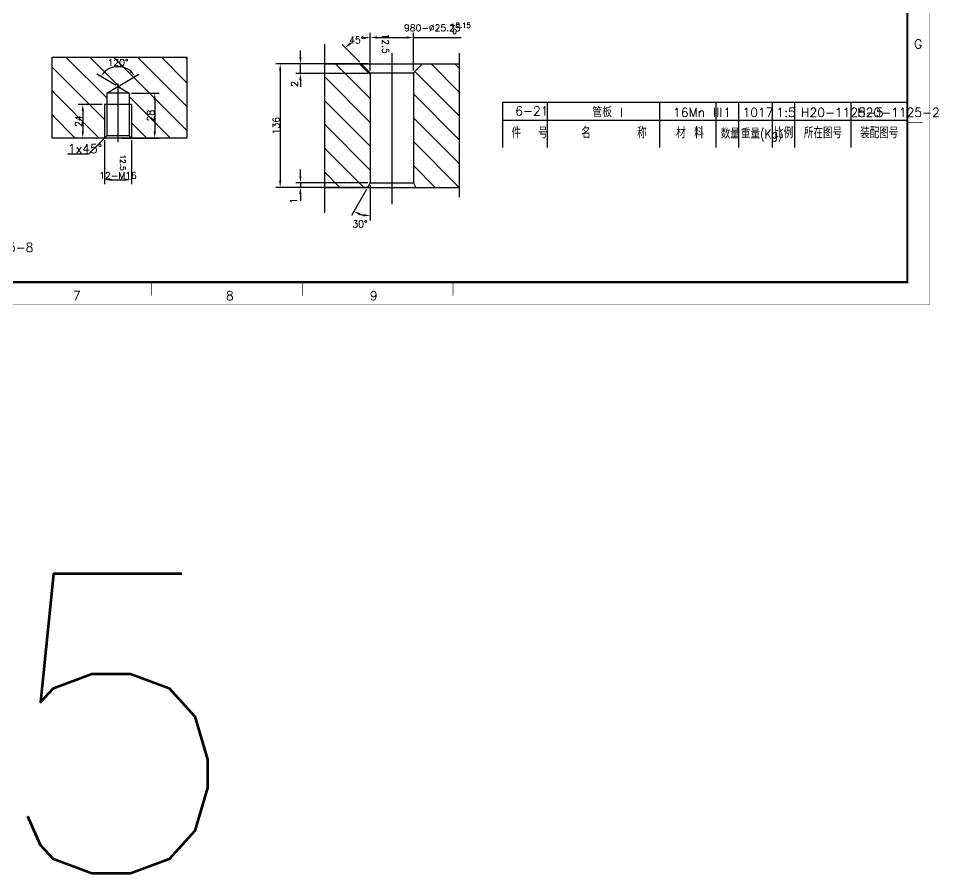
# Model space of a CAD drawing. Extents: x 49444 to 186345, y 41039 to 59803.
# Drawn here: x 129772 to 135909, y 44190 to 49897 of the extents above; entities that cross this region are included whole.
import ezdxf
from ezdxf.enums import TextEntityAlignment as Align

# ---------------------------------------------------------------- set-up
doc = ezdxf.new("R2010")
doc.units = 0
doc.header["$LTSCALE"] = 60
doc.header["$MEASUREMENT"] = 0
doc.header["$PDMODE"] = 3
doc.header["$PDSIZE"] = 0.001
doc.layers.get('0').update_dxf_attribs({"linetype": 'CONTINUOUS'})
doc.layers.get('DEFPOINTS').update_dxf_attribs({"linetype": 'CONTINUOUS'})
doc.styles.get("Standard").update_dxf_attribs({"font": 'txt.shx', "bigfont": 'hztxt.shx'})
doc.dimstyles.get("Standard").update_dxf_attribs({"dimtxt": 0.18, "dimasz": 0.18, "dimexe": 0.18, "dimexo": 0.0625, "dimgap": 0.09, "dimtad": 0, "dimtih": 1, "dimtoh": 1, "dimdec": 4, "dimzin": 0, "dimdsep": 46, "dimtxsty": 'Standard', "dimcen": 0.09, "dimadec": 0, "dimazin": 0, "dimtfac": 1, "dimtdec": 4, "dimtofl": 0, "dimtmove": 0, "dimatfit": 3, "dimfxl": 0, "dimtolj": 1, "dimtzin": 0, "dimarcsym": 0})
doc.dimstyles.new('STANDARD$0', dxfattribs={"dimtxt": 3, "dimasz": 3, "dimexe": 2, "dimexo": 1, "dimgap": 0.5, "dimtad": 1, "dimdec": 0, "dimzin": 0, "dimdsep": 46, "dimtxsty": 'Standard', "dimcen": 1, "dimclrd": 256, "dimclre": 256, "dimclrt": 256, "dimadec": 0, "dimazin": 0, "dimtfac": 1.5, "dimtdec": 3, "dimtix": 1, "dimtmove": 0, "dimatfit": 2, "dimfxl": 0, "dimtolj": 1, "dimarcsym": 0})

# ---------------------------------------------------------------- blocks, each defined once
blk = doc.blocks.new('*D229')
at = {"lineweight": -2}
for p, q in [((130526, 49398.3), (130711.5, 49398.3)), ((130681.5, 49353.3), (130681.5, 49143.6)), ((130460.9, 49098.6), (130711.5, 49098.6))]:
    blk.add_line(p, q, dxfattribs=at)
for points in [[(130674, 49353.3), (130689, 49353.3), (130681.5, 49398.3)], [(130674, 49143.6), (130689, 49143.6), (130681.5, 49098.6)]]:
    blk.add_solid(points)
at = {"layer": 'DEFPOINTS', "color": 0}
for p in [(130511, 49398.3), (130445.9, 49098.6), (130681.5, 49098.6)]:
    blk.add_point(p, dxfattribs=at)
at = {"insert": (130654.1, 49248.4), "char_height": 45, "attachment_point": 5, "rotation": 90}
blk.add_mtext('\\A1;28', dxfattribs=at)
blk = doc.blocks.new('*D228')
at = {"color": 0, "lineweight": -2}
for p, q in [((130423.2, 49450), (130296.2, 49524.8)), ((130449, 49450), (130576, 49524.8))]:
    blk.add_line(p, q, dxfattribs=at)
blk.add_arc((130436.1, 49442.4), 132.4, 50.069, 129.931, dxfattribs=at)
at = {"color": 0}
for points in [[(130356.8, 49539.1), (130345.4, 49548.8), (130322, 49509.6)], [(130526.8, 49548.8), (130515.3, 49539.1), (130550.1, 49509.6)]]:
    blk.add_solid(points, dxfattribs=at)
at = {"layer": 'DEFPOINTS', "color": 0}
for p in [(130481, 49566.9), (130436.1, 49442.4), (130436.1, 49442.4), (130361.2, 49398.3), (130511, 49398.3)]:
    blk.add_point(p, dxfattribs=at)
at = {"color": 0, "insert": (130436.1, 49602.2), "char_height": 45, "attachment_point": 5}
blk.add_mtext('\\A1;120%%D', dxfattribs=at)
blk = doc.blocks.new('*D201')
at = {"lineweight": -2}
for p, q in [((130346.2, 49083.6), (130346.2, 48790.6)), ((130526, 49083.6), (130526, 48790.6)), ((130391.2, 48820.6), (130481, 48820.6))]:
    blk.add_line(p, q, dxfattribs=at)
for points in [[(130391.2, 48828.1), (130391.2, 48813.1), (130346.2, 48820.6)], [(130481, 48828.1), (130481, 48813.1), (130526, 48820.6)]]:
    blk.add_solid(points)
at = {"layer": 'DEFPOINTS', "color": 0}
for p in [(130346.2, 49098.6), (130526, 49098.6), (130526, 48820.6)]:
    blk.add_point(p, dxfattribs=at)
at = {"insert": (130436.1, 48848), "char_height": 45, "attachment_point": 5}
blk.add_mtext('\\A1;12-M16', dxfattribs=at)
blk = doc.blocks.new('*D227')
at = {"lineweight": -2}
for p, q in [((130331.2, 49323.4), (130171.4, 49323.4)), ((130201.4, 49278.4), (130201.4, 49143.6)), ((130186.4, 49098.6), (130171.4, 49098.6))]:
    blk.add_line(p, q, dxfattribs=at)
for points in [[(130193.9, 49278.4), (130208.9, 49278.4), (130201.4, 49323.4)], [(130193.9, 49143.6), (130208.9, 49143.6), (130201.4, 49098.6)]]:
    blk.add_solid(points)
at = {"layer": 'DEFPOINTS', "color": 0}
for p in [(130346.2, 49323.4), (130201.4, 49098.6), (130201.4, 49098.6)]:
    blk.add_point(p, dxfattribs=at)
at = {"insert": (130174.1, 49211), "char_height": 45, "attachment_point": 5, "rotation": 90}
blk.add_mtext('\\A1;24', dxfattribs=at)
blk = doc.blocks.new('*D200')
at = {"color": 0, "lineweight": -2}
for p, q in [((132093.9, 48756.2), (131994.3, 48582.7)), ((132118.6, 48784.2), (132118.6, 48549.5))]:
    blk.add_line(p, q, dxfattribs=at)
blk.add_arc((132118.6, 48799.2), 219.7, 251.88761, 258.24125, dxfattribs=at)
at = {"color": 0}
for points in [[(132047.3, 48583.6), (132053.4, 48597.3), (132009.2, 48608.7)], [(132074.6, 48591.6), (132073.1, 48576.7), (132118.6, 48579.5)]]:
    blk.add_solid(points, dxfattribs=at)
at = {"layer": 'DEFPOINTS', "color": 0}
for p in [(132118.6, 49533.5), (132118.6, 48799.2), (132118.6, 48799.2), (132101.4, 48769.2), (132043.8, 48592.7)]:
    blk.add_point(p, dxfattribs=at)
at = {"color": 0, "insert": (132049.7, 48524.8), "char_height": 45, "attachment_point": 5}
blk.add_mtext('\\A1;30°', dxfattribs=at)
blk = doc.blocks.new('*D199')
at = {"color": 0, "lineweight": -2}
for p, q in [((132118.6, 49548.5), (132118.6, 49800.5)), ((132048.5, 49604), (131930.4, 49722.9))]:
    blk.add_line(p, q, dxfattribs=at)
for start, end in [(121.83979, 123.92039), (100.89478, 103.58217)]:
    blk.add_arc((132118.6, 49533.5), 237, start, end, dxfattribs=at)
at = {"color": 0}
for points in [[(132073.1, 49773.7), (132074.5, 49758.7), (132118.6, 49770.5)], [(131991.1, 49724.3), (131981.6, 49735.9), (131951.6, 49701.6)]]:
    blk.add_solid(points, dxfattribs=at)
at = {"layer": 'DEFPOINTS', "color": 0}
for p in [(132057.5, 49762.5), (132059.1, 49593.4), (132118.6, 49533.5), (132118.6, 49533.5), (132118.6, 48799.2)]:
    blk.add_point(p, dxfattribs=at)
at = {"color": 0, "insert": (132028.3, 49752.6), "char_height": 45, "attachment_point": 5}
blk.add_mtext('\\A1;45%%D', dxfattribs=at)
blk = doc.blocks.new('*D230')
at = {"lineweight": -2}
for p, q in [((131653, 49638.4), (131653, 49683.4)), ((132103.6, 49593.4), (131623, 49593.4)), ((131653, 49529.7), (131653, 49593.4)), ((132103.3, 49529.7), (131623, 49529.7)), ((131653, 49484.7), (131653, 49439.7))]:
    blk.add_line(p, q, dxfattribs=at)
for points in [[(131645.5, 49638.4), (131660.5, 49638.4), (131653, 49593.4)], [(131645.5, 49484.7), (131660.5, 49484.7), (131653, 49529.7)]]:
    blk.add_solid(points)
at = {"layer": 'DEFPOINTS', "color": 0}
for p in [(131653, 49593.4), (132118.6, 49593.4), (132118.3, 49529.7)]:
    blk.add_point(p, dxfattribs=at)
at = {"insert": (131613.7, 49459.2), "char_height": 45, "attachment_point": 5, "rotation": 90}
blk.add_mtext('\\A1;2', dxfattribs=at)
blk = doc.blocks.new('*D198')
at = {"lineweight": -2}
for p, q in [((131653, 48844.2), (131653, 48889.2)), ((132103.6, 48799.2), (131623, 48799.2)), ((131653, 48799.2), (131653, 48769.2)), ((132103.6, 48769.2), (131623, 48769.2)), ((131653, 48724.2), (131653, 48679.2))]:
    blk.add_line(p, q, dxfattribs=at)
for points in [[(131645.5, 48844.2), (131660.5, 48844.2), (131653, 48799.2)], [(131645.5, 48724.2), (131660.5, 48724.2), (131653, 48769.2)]]:
    blk.add_solid(points)
at = {"layer": 'DEFPOINTS', "color": 0}
for p in [(132118.6, 48799.2), (131653, 48769.2), (132118.6, 48769.2)]:
    blk.add_point(p, dxfattribs=at)
at = {"insert": (131608.2, 48679.2), "char_height": 45, "attachment_point": 5, "rotation": 90}
blk.add_mtext('\\A1;1', dxfattribs=at)
blk = doc.blocks.new('*D197')
at = {"lineweight": -2}
for p, q in [((131797.9, 49593.4), (131488, 49593.4)), ((131518, 49548.4), (131518, 48814.2)), ((132088.6, 48769.2), (131488, 48769.2))]:
    blk.add_line(p, q, dxfattribs=at)
for points in [[(131510.5, 49548.4), (131525.5, 49548.4), (131518, 49593.4)], [(131510.5, 48814.2), (131525.5, 48814.2), (131518, 48769.2)]]:
    blk.add_solid(points)
at = {"layer": 'DEFPOINTS', "color": 0}
for p in [(131812.9, 49593.4), (131518, 48769.2), (132103.6, 48769.2)]:
    blk.add_point(p, dxfattribs=at)
at = {"insert": (131490.6, 49181.3), "char_height": 45, "attachment_point": 5, "rotation": 90}
blk.add_mtext('\\A1;136', dxfattribs=at)
blk = doc.blocks.new('*X16')
at = {"color": 0}
for p, q in [((2538.97, 518.41), (2551.5, 530.94)), ((2538.97, 529.02), (2540.89, 530.94)), ((2542.35, 511.18), (2562.1, 530.94)), ((2552.33, 510.56), (2572.71, 530.94)), ((2562.94, 510.56), (2583.32, 530.94)), ((2573.54, 510.56), (2593.91, 530.93)), ((2584.15, 510.56), (2593.91, 520.32)), ((2538.97, 475.98), (2554.36, 491.38)), ((2538.97, 486.59), (2543.75, 491.38)), ((2544.59, 471), (2564.97, 491.38)), ((2555.19, 471), (2575.57, 491.38)), ((2565.8, 471), (2586.18, 491.38)), ((2576.41, 471), (2593.91, 488.5)), ((2587.01, 471), (2593.91, 477.9))]:
    blk.add_line(p, q, dxfattribs=at)
blk = doc.blocks.new('*X17')
at = {"color": 0}
for p, q in [((2510.8, 341.75), (2543.34, 374.29)), ((2510.8, 352.35), (2532.74, 374.29)), ((2510.8, 362.96), (2522.13, 374.29)), ((2510.8, 373.57), (2511.52, 374.29)), ((2528.32, 348.66), (2546.76, 367.1)), ((2539.93, 349.66), (2546.76, 356.5)), ((2510.8, 331.14), (2524.57, 344.92)), ((2510.8, 320.53), (2528.94, 338.67)), ((2515.22, 314.35), (2538.55, 337.68)), ((2525.83, 314.35), (2546.76, 335.28)), ((2536.44, 314.35), (2546.76, 324.68))]:
    blk.add_line(p, q, dxfattribs=at)

msp = doc.modelspace()

# ---------------------------------------------------------------- linework, layer by layer
at = {"linetype": 'ByBlock'}
for p, q in [((132118.627808, 49548.467347), (132118.627808, 49799.625925)), ((132406.339808, 49548.467347), (132406.339808, 49799.625925)), ((132163.627808, 49769.625925), (132361.339808, 49769.625925))]:
    msp.add_line(p, q, dxfattribs=at)
for p, q in [((132406.339808, 49769.625925), (132725.072362, 49769.625925)), ((129996.334343, 49098.58707), (129996.334343, 49638.047073)), ((129996.334343, 49638.047073), (130895.434343, 49638.047073)), ((130895.434343, 49638.047073), (130895.434334, 49098.58707)), ((135700.932505, 49036.378899), (135700.932505, 49516.378899)), ((130436.081757, 49463.577166), (130436.081757, 49071.976479)), ((130346.171757, 49323.362073), (130346.171757, 49098.587073)), ((130525.991757, 49323.362073), (130525.991757, 49098.587073)), ((130346.171757, 49098.587073), (130241.897976, 48992.62447)), ((130098.851509, 48992.62447), (130241.897976, 48992.62447))]:
    msp.add_line(p, q)
at = {"const_width": 1.5}
msp.add_lwpolyline([(123235.932515, 47986.378892), (135850.932515, 47986.378892), (135850.932515, 56896.378892), (123235.932515, 56896.378892), (123235.932515, 47986.378892, 1.9635677679)], format="xyb", dxfattribs=at)
for points, const_width in [([(123610.932515, 48136.378892), (135700.932515, 48136.378892), (135700.932515, 56746.378892), (123610.932515, 56746.378892), (123610.932515, 48136.378892)], 15), ([(135700.932515, 49201.378892), (135805.932515, 49201.378892)], 4.5), ([(130660.932515, 48046.378892), (130660.932515, 48136.378892)], 4.5), ([(131665.932515, 48046.378892), (131665.932515, 48136.378892)], 4.5), ([(132670.932515, 48046.378892), (132670.932515, 48136.378892)], 4.5)]:
    msp.add_lwpolyline(points, dxfattribs=dict(const_width=const_width))
for points in [[(131812.9338, 49725.848353), (131812.9338, 48600.100558)], [(132262.4838, 49665.189225), (132262.4838, 48656.936213)], [(132712.0338, 49665.934594), (132712.0338, 48704.937664)], [(131812.933796, 49593.40736), (132712.033796, 49593.40736)], [(132118.627796, 49533.46736), (132059.073281, 49593.40736)], [(132406.339796, 49533.46736), (132467.072171, 49593.40736)], [(132118.627796, 49533.46736), (132118.627796, 48799.20236)], [(132118.627796, 49533.46736), (132406.339796, 49533.46736)], [(132406.339796, 49533.46736), (132406.339796, 48799.20236)], [(130361.156744, 49398.28707), (130436.081744, 49442.41716)], [(130436.081744, 49442.41716), (130511.006744, 49398.28707)], [(130511.006744, 49398.28707), (130361.156744, 49398.28707)], [(130361.156744, 49398.28707), (130361.156744, 49113.57207)], [(130511.006744, 49398.28707), (130511.006744, 49113.57207)], [(130525.991759, 49323.36207), (130346.171759, 49323.36207)], [(135700.932515, 49336.378892), (133000.932515, 49336.378892)], [(135700.932515, 49216.378892), (133000.932515, 49216.378892)], [(130895.434334, 49098.58707), (129996.334334, 49098.58707)], [(130361.156744, 49113.57207), (130346.171744, 49098.58707)], [(130511.006744, 49113.57207), (130361.156744, 49113.57207)], [(130511.006744, 49113.57207), (130525.991744, 49098.58707)], [(132118.627796, 48799.20236), (132101.414381, 48769.23236)], [(132118.627796, 48799.20236), (132406.339796, 48799.20236)], [(132406.339796, 48799.20236), (132423.705821, 48769.23236)], [(131812.933796, 48769.23236), (132712.033796, 48769.23236)]]:
    msp.add_lwpolyline(points)
at = {"color": 7}
for points in [[(133000.932515, 49336.378892), (133000.932515, 49036.378892)], [(133300.932515, 49036.378892), (133300.932515, 49336.378892)], [(134050.932515, 49036.378892), (134050.932515, 49336.378892)], [(134425.932515, 49036.378892), (134425.932515, 49336.378892)], [(134575.932515, 49036.378892), (134575.932515, 49336.378892)], [(134800.932515, 49036.378892), (134800.932515, 49336.378892)], [(134950.932515, 49036.378892), (134950.932515, 49336.378892)], [(135325.932515, 49036.378892), (135325.932515, 49336.378892)]]:
    msp.add_lwpolyline(points, dxfattribs=at)
at = {"color": 0, "linetype": 'ByBlock'}
for p in [(132406.339808, 49769.625925), (132118.627808, 49533.467347), (132406.339808, 49533.467347)]:
    msp.add_point(p, dxfattribs=at)
at = {"linetype": 'ByBlock'}
for points in [[(132163.627808, 49777.125925), (132163.627808, 49762.125925), (132118.627808, 49769.625925)], [(132361.339808, 49777.125925), (132361.339808, 49762.125925), (132406.339808, 49769.625925)]]:
    msp.add_solid(points, dxfattribs=at)

# ---------------------------------------------------------------- block references
at = {"xscale": 15, "yscale": 15, "zscale": 15, "rotation": 270}
for name, p in [('*X17', (125281.042019, 87299.996655)), ('*X16', (124747.969796, 87677.915825))]:
    msp.add_blockref(name, p, dxfattribs=at)

# ---------------------------------------------------------------- texts
at = {"linetype": 'ByBlock'}
msp.add_text('980-%%C25.25', height=45, dxfattribs=at).set_placement((132532.792567, 49833.690355), align=Align.MIDDLE)
for s, height, p in [('+0.15', 33.71625, (132650.384199, 49834.48002)), ('0', 33.71625, (132666.287003, 49792.959883)), ('G', 60, (135745.932515, 49696.378892)), ('6-21', 60, (133085.840947, 49248.91016)), ('管板 I', 60, (133599.326785, 49239.084785)), ('16Mn III', 60, (134138.419765, 49239.084785)), ('1', 60, (134474.176203, 49239.084785)), ('1017', 60, (134601.676203, 49239.084785)), ('1:5', 60, (134827.32168, 49239.084785)), ('H20-1125-5', 60, (134991.676203, 49239.084785)), ('H20-1125-2', 60, (135366.676203, 49239.084785)), ('1x45%%d', 59.94, (130102.867624, 48998.601024)), ('H20-1125-8', 60, (129321.676203, 48339.084785)), ('7', 60, (130135.932515, 48016.378892)), ('8', 60, (131155.932515, 48016.378892)), ('9', 60, (132115.932515, 48016.378892)), ('5', 2000, (129577.176292, 44190.467601))]:
    msp.add_text(s, height=height).set_placement(p)
msp.add_text('12.5', height=45, rotation=270).set_placement((132198.539159, 49661.319393), align=Align.RIGHT)
at = {"width": 0.85}
for s, height, p in [('件  号', 75, (133060.932518, 49096.378893)), ('名     称', 75, (133525.932518, 49096.378893)), ('材 料', 75, (134158.547701, 49096.378893)), ('数量', 60, (134455.932518, 49096.378893)), ('重量(Kg)', 60, (134590.932518, 49096.378893)), ('比例', 75, (134812.241769, 49096.378893)), ('所在图号', 75, (135010.932518, 49096.378893)), ('装配图号', 75, (135385.932518, 49096.378893))]:
    msp.add_text(s, height=height, dxfattribs=at).set_placement(p)
msp.add_text('12.5', height=35.964, rotation=270).set_placement((130487.052317, 48988.757319), align=Align.TOP_LEFT)

# ---------------------------------------------------------------- dimensions: what is measured, and where the dimension line sits
for base, line1, line2, text, picture, middle in [((132057.530677, 49762.46963), ((132118.627808, 49533.467347), (132118.627808, 48799.202347)), ((132118.627808, 49533.467347), (132059.073281, 49593.407347)), '45%%D', '*D199', (132028.280369, 49752.584314)), ((130480.99863, 49566.945909), ((130436.081757, 49442.417163), (130511.006757, 49398.287073)), ((130361.156757, 49398.287073), (130436.081757, 49442.417163)), '120%%D', '*D228', (130436.081757, 49602.173937))]:
    dim = msp.add_angular_dim_2l(base=base, line1=line1, line2=line2, text=text, dimstyle='Standard', override={"dimscale": 15, "dimtxt": 3, "dimasz": 3, "dimexe": 2, "dimexo": 1, "dimgap": 0.1, "dimtad": 1, "dimdec": 2, "dimcen": 3, "dimtdec": 2, "dimtofl": 1, "dimtmove": 2})
    dim.commit()
    dim.dimension.update_dxf_attribs({"geometry": picture, "text_midpoint": middle})
for base, p1, p2, text, picture, middle in [((131653.04571, 49593.407357), (132118.338436, 49529.733252), (132118.627808, 49593.407357), '2', '*D230', (131613.672577, 49459.167184)), ((131653.04571, 48769.232357), (132118.6278, 48799.202357), (132118.627808, 48769.232357), '1', '*D198', (131608.171203, 48679.232357))]:
    dim = msp.add_linear_dim(base=base, p1=p1, p2=p2, angle=90, text=text, dimstyle='STANDARD$0', override={"dimscale": 15, "dimgap": 0.1, "dimdec": 2, "dimcen": 3, "dimtdec": 2, "dimtmove": 2, "dimatfit": 3})
    dim.commit()
    dim.dimension.update_dxf_attribs({"geometry": picture, "text_midpoint": middle, "dimtype": 160})
for base, p1, p2, text, picture, middle in [((131517.956904, 48769.232357), (131812.9338, 49593.407357), (132103.642808, 48769.232357), '136', '*D197', (131490.581904, 49181.319857)), ((130681.508433, 49098.587073), (130511.006757, 49398.287073), (130445.884343, 49098.587073), '28', '*D229', (130654.133433, 49248.437073)), ((130201.442964, 49098.587073), (130346.171757, 49323.362073), (130201.442964, 49098.587073), '24', '*D227', (130174.067964, 49210.974573))]:
    dim = msp.add_linear_dim(base=base, p1=p1, p2=p2, angle=270, text=text, dimstyle='STANDARD$0', override={"dimscale": 15, "dimgap": 0.1, "dimdec": 2, "dimcen": 3, "dimtdec": 2, "dimtmove": 2, "dimatfit": 3})
    dim.commit()
    dim.dimension.update_dxf_attribs({"geometry": picture, "text_midpoint": middle})
dim = msp.add_angular_dim_2l(base=(132043.811725, 48592.683922), line1=((132118.627808, 49533.467347), (132118.627808, 48799.202347)), line2=((132118.627808, 48799.202347), (132101.414376, 48769.232347)), dimstyle='Standard', override={"dimscale": 15, "dimtxt": 3, "dimasz": 3, "dimexe": 2, "dimexo": 1, "dimgap": 0.1, "dimtad": 1, "dimdec": 2, "dimcen": 3, "dimtdec": 2, "dimtofl": 1, "dimtmove": 2})
dim.commit()
dim.dimension.update_dxf_attribs({"geometry": '*D200', "text_midpoint": (132049.672933, 48524.77392), "dimtype": 162})
dim = msp.add_linear_dim(base=(130525.991757, 48820.642161), p1=(130346.171757, 49098.587073), p2=(130525.991757, 49098.587073), text='12-M16', dimstyle='STANDARD$0', override={"dimscale": 15, "dimgap": 0.1, "dimdec": 2, "dimcen": 3, "dimtdec": 2, "dimtmove": 2, "dimatfit": 3})
dim.commit()
dim.dimension.update_dxf_attribs({"geometry": '*D201', "text_midpoint": (130436.081757, 48848.017161)})

doc.saveas('drawing.dxf')
